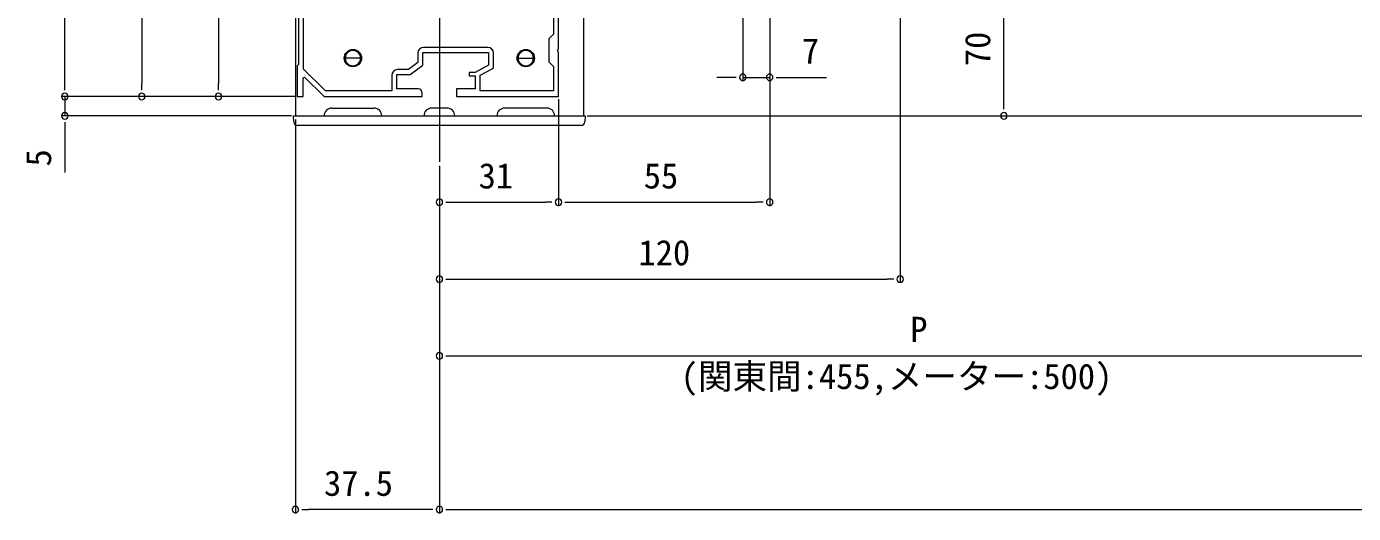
# Model space of a CAD drawing. Units: millimetres, scale not verified. Extents: x -990 to 990, y -1598 to 1604.
# Drawn here: x -607.5 to -262, y 175.5 to 302.2 of the extents above; entities that cross this region are included whole.
import ezdxf
from ezdxf.enums import TextEntityAlignment as Align

# ---------------------------------------------------------------- set-up
doc = ezdxf.new("R2010")
doc.units = ezdxf.units.MM
doc.header["$LTSCALE"] = 8
for name, color, linetype, lineweight in [('0-2_YKK_ZWAK', 2, 'Continuous', 9), ('0-3_YKK_11', 4, 'Continuous', 9), ('0-4_YKK_12', 7, 'Continuous', 9), ('0-5_YKK_13', 6, 'Continuous', 9)]:
    doc.layers.add(name, color=color, linetype=linetype, lineweight=lineweight)
doc.styles.add('ＭＳ ゴシック', font='')
doc.styles.get('ＭＳ ゴシック').set_extended_font_data('MS Gothic')

msp = doc.modelspace()

# ---------------------------------------------------------------- linework, layer by layer
at = {"layer": '0-2_YKK_ZWAK'}
for p, q in [((-500, 871.024), (-500, 267.024)), ((-537.5, 439.024), (-537.5, 279.024)), ((-462.5, 321.518), (-462.5, 279.024)), ((-528, 281.024), (-517, 281.024)), ((-498, 281.024), (-502, 281.024)), ((-472, 281.024), (-483, 281.024)), ((-537.5, 279.024), (-530, 279.024)), ((-515, 279.024), (-504, 279.024)), ((-496, 279.024), (-485, 279.024)), ((-470, 279.024), (-462.5, 279.024))]:
    msp.add_line(p, q, dxfattribs=at)
for centre in [(-522.5, 294.024), (-477.5, 294.024)]:
    msp.add_circle(centre, 2.25, dxfattribs=at)
for centre, start, end in [((-528, 279.024), 90, 180), ((-517, 279.024), 0, 90), ((-502, 279.024), 90, 180), ((-498, 279.024), 0, 90), ((-483, 279.024), 90, 180), ((-472, 279.024), 0, 90)]:
    msp.add_arc(centre, 2, start, end, dxfattribs=at)
at = {"layer": '0-3_YKK_11'}
for p, q in [((-520.5, 294.024), (-524.5, 294.024)), ((-479.5, 294.024), (-475.5, 294.024)), ((-537.002, 279.024), (-462.998, 279.024)), ((-463.094, 276.524), (-536.906, 276.524)), ((-462.998, 279.024), (-462, 279.024)), ((-462, 279.024), (-462.095, 277.463))]:
    msp.add_line(p, q, dxfattribs=at)
msp.add_lwpolyline([(-537.905, 277.463), (-538, 279.024), (-537.002, 279.024)], dxfattribs=at)
for centre, radius, start, end in [((-522.5, 294.024), 2, 90, 180), ((-522.5, 294.024), 2, 180, 270), ((-522.5, 294.024), 2, 0, 90), ((-522.5, 294.024), 2, 270, 0), ((-477.5, 294.024), 2, 90, 180), ((-477.5, 294.024), 2, 180, 270), ((-477.5, 294.024), 2, 0, 90), ((-477.5, 294.024), 2, 270, 0), ((-536.906, 277.524), 1, 183.5, 270), ((-463.094, 277.524), 1, 270, 356.5)]:
    msp.add_arc(centre, radius, start, end, dxfattribs=at)
at = {"layer": '0-4_YKK_12'}
msp.add_line((-487.4, 296.824), (-504.1, 296.824), dxfattribs=at)
for points in [[(-536.7, 425.724), (-536.7, 292.324), (-537, 292.024), (-537, 284.024), (-535.5, 284.024), (-535.5, 288.923), (-535.132, 289.078), (-530, 284.024), (-504.5, 284.024), (-504.5, 285.024)], [(-535.4, 291.166), (-535.4, 427.724)], [(-512.4, 289.524), (-512.4, 285.524), (-529.67, 285.524), (-535.4, 291.166), (-535.4, 427.724)], [(-505.5, 286.024), (-511.1, 286.024), (-511.1, 289.724), (-507.6, 289.724), (-504.3, 292.224), (-504.3, 295.524), (-487.2, 295.524), (-487.2, 292.224), (-490.7, 290.324), (-492.2, 290.324), (-492.2, 289.424), (-490.7, 289.424), (-490.7, 286.024), (-495.5, 286.024), (-495.5, 284.024), (-469, 284.024), (-469, 295.566), (-469.12, 295.749), (-469.12, 296.299), (-469, 296.482), (-469, 333.566)], [(-470.3, 320.824), (-470.3, 300.224), (-471.5, 299.024), (-471.5, 293.024), (-470.3, 291.824), (-470.3, 285.524)], [(-505.6, 295.324), (-505.6, 292.87), (-508.037, 291.024), (-510.9, 291.024)], [(-470.3, 285.524), (-489.4, 285.524), (-489.4, 289.55), (-485.9, 291.45), (-485.9, 295.324)]]:
    msp.add_lwpolyline(points, dxfattribs=at)
for centre, radius, start, end in [((-504.1, 295.324), 1.5, 90.00001, 179.99999), ((-487.4, 295.324), 1.5, 0.00001, 89.99999), ((-510.9, 289.524), 1.5, 90.00001, 179.99999), ((-505.5, 285.024), 1, 0.00001, 89.99999)]:
    msp.add_arc(centre, radius, start, end, dxfattribs=at)
at = {"layer": '0-5_YKK_13'}
for p, q in [((-597.5, 287.424), (-597.5, 425.624)), ((-577.5, 425.624), (-577.5, 287.424)), ((-421, 371.324), (-421, 288.024)), ((-414, 348.324), (-414, 255.524)), ((-414, 348.324), (-414, 288.024)), ((-353, 282.424), (-353, 345.624)), ((-557.5, 330.624), (-557.5, 287.424)), ((-380, 324.024), (-380, 235.524)), ((-597.5, 287.424), (-597.5, 290.824)), ((-597.5, 285.724), (-597.5, 287.424)), ((-597.5, 285.724), (-597.5, 287.424)), ((-577.5, 285.724), (-577.5, 287.424)), ((-557.5, 285.724), (-557.5, 287.424)), ((-424.4, 289.024), (-427.8, 289.024)), ((-422.7, 289.024), (-424.4, 289.024)), ((-421, 289.024), (-414, 289.024)), ((-412.3, 289.024), (-410.6, 289.024)), ((-410.6, 289.024), (-399.2, 289.024)), ((-537.25, 284.024), (-598.5, 284.024)), ((-537.25, 284.024), (-598.5, 284.024)), ((-597.5, 284.024), (-597.5, 279.024)), ((-537.7, 284.024), (-578.5, 284.024)), ((-537.25, 284.024), (-558.5, 284.024)), ((-469, 283.324), (-469, 255.524)), ((-469, 283.324), (-469, 255.524)), ((-353, 280.724), (-353, 282.424)), ((-538.5, 279.024), (-598.5, 279.024)), ((-597.5, 277.324), (-597.5, 275.624)), ((-537.5, 278.024), (-537.5, 175.524)), ((-461.5, 279.024), (-176.5, 279.024)), ((-461.5, 279.024), (-352, 279.024)), ((-597.5, 275.624), (-597.5, 264.224)), ((-500, 266.024), (-500, 175.524)), ((-500, 266.024), (-500, 175.524)), ((-500, 266.024), (-500, 255.524)), ((-500, 261.024), (-500, 235.524)), ((-500, 261.024), (-500, 215.524)), ((-498.3, 256.524), (-496.6, 256.524)), ((-496.6, 256.524), (-472.4, 256.524)), ((-470.7, 256.524), (-472.4, 256.524)), ((-467.3, 256.524), (-465.6, 256.524)), ((-465.6, 256.524), (-417.4, 256.524)), ((-415.7, 256.524), (-417.4, 256.524)), ((-498.3, 236.524), (-496.6, 236.524)), ((-496.6, 236.524), (-383.4, 236.524)), ((-381.7, 236.524), (-383.4, 236.524)), ((-498.3, 216.524), (-496.6, 216.524)), ((-496.6, 216.524), (-253.4, 216.524)), ((-535.8, 176.524), (-534.1, 176.524)), ((-503.4, 176.524), (-534.1, 176.524)), ((-501.7, 176.524), (-503.4, 176.524)), ((-498.3, 176.524), (-496.6, 176.524)), ((-496.6, 176.524), (496.6, 176.524))]:
    msp.add_line(p, q, dxfattribs=at)
for centre, start, end in [((-421, 289.024), 0, 180), ((-421, 289.024), 180, 0), ((-414, 289.024), 0, 180), ((-414, 289.024), 180, 0), ((-597.5, 284.024), 90, 270), ((-597.5, 284.024), 90, 270), ((-597.5, 284.024), 270, 90), ((-597.5, 284.024), 270, 90), ((-577.5, 284.024), 90, 270), ((-577.5, 284.024), 270, 90), ((-557.5, 284.024), 90, 270), ((-557.5, 284.024), 270, 90), ((-597.5, 279.024), 90, 270), ((-597.5, 279.024), 270, 90), ((-353, 279.024), 90, 270), ((-353, 279.024), 270, 90), ((-500, 256.524), 0, 180), ((-500, 256.524), 180, 0), ((-469, 256.524), 0, 180), ((-469, 256.524), 0, 180), ((-469, 256.524), 180, 0), ((-469, 256.524), 180, 0), ((-414, 256.524), 0, 180), ((-414, 256.524), 180, 0), ((-500, 236.524), 0, 180), ((-500, 236.524), 180, 0), ((-380, 236.524), 0, 180), ((-380, 236.524), 180, 0), ((-500, 216.524), 0, 180), ((-500, 216.524), 180, 0), ((-537.5, 176.524), 0, 180), ((-537.5, 176.524), 180, 0), ((-500, 176.524), 0, 180), ((-500, 176.524), 0, 180), ((-500, 176.524), 180, 0), ((-500, 176.524), 180, 0)]:
    msp.add_arc(centre, 0.85, start, end, dxfattribs=at)

# ---------------------------------------------------------------- texts
at = {"layer": '0-5_YKK_13', "style": 'ＭＳ ゴシック'}
for s, p in [('7', (-405.6, 290.624)), ('31', (-489.78, 258.124)), ('55', (-446.78, 258.124)), ('120', (-448.16, 238.124)), ('P', (-377.4, 218.124)), ('(関東間:455,メーター:500)', (-437.16, 205.924)), ('37.5', (-530.03, 178.124))]:
    msp.add_text(s, height=6.598, dxfattribs=at).set_placement(p, align=Align.BOTTOM_LEFT)
for s, p in [('70', (-354.6, 291.932)), ('5', (-599.1, 265.824))]:
    msp.add_text(s, height=6.598, rotation=90, dxfattribs=at).set_placement(p, align=Align.BOTTOM_LEFT)

doc.saveas('drawing.dxf')
